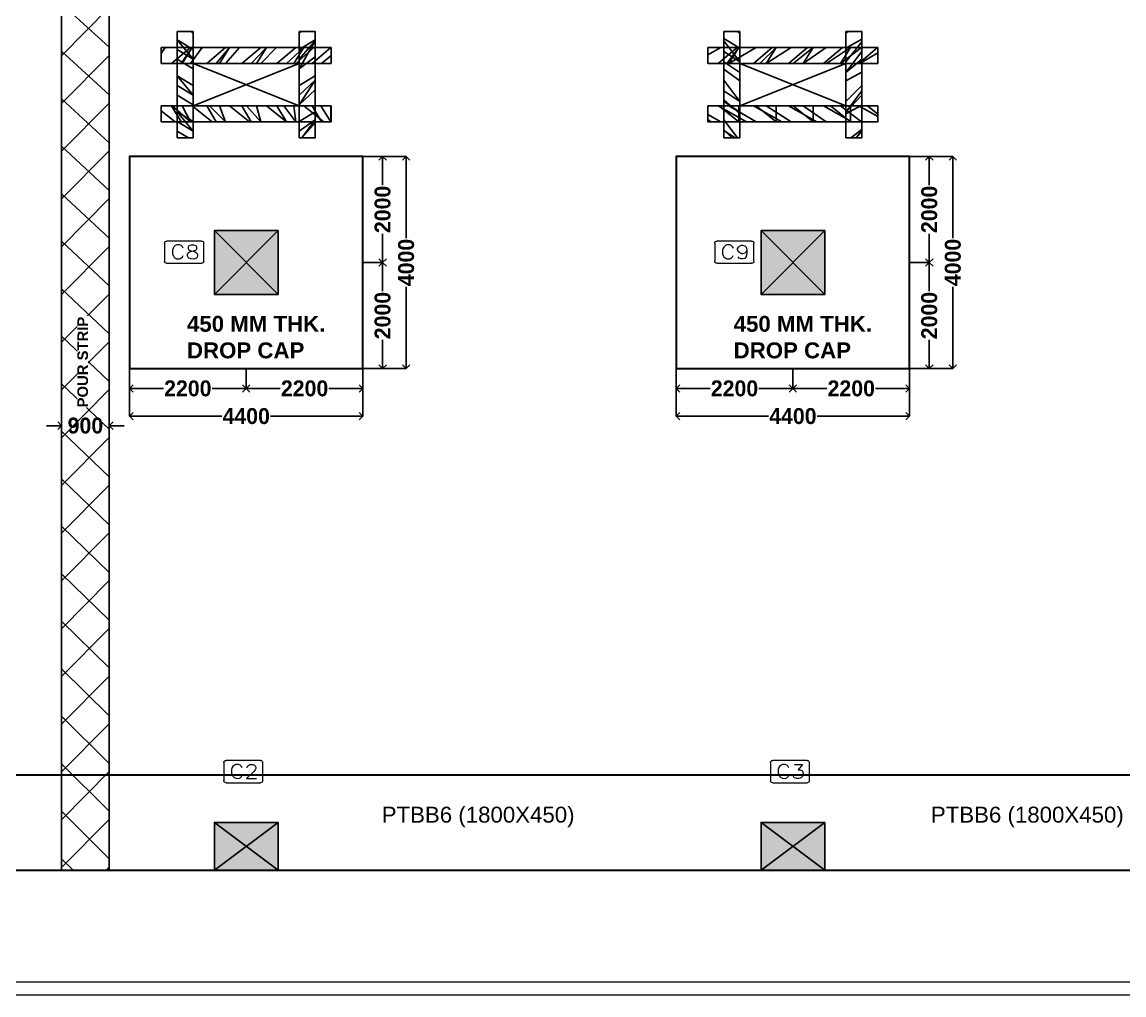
# Model space of a CAD drawing. Header units: millimetres. Extents: x 4072749 to 4289992, y -2929799 to -2870333.
# Drawn here: x 4112615 to 4133376, y -2929799 to -2911468 of the extents above; entities that cross this region are included whole.
import ezdxf
from ezdxf.enums import TextEntityAlignment as Align

# ---------------------------------------------------------------- set-up
doc = ezdxf.new("R2010")
doc.units = ezdxf.units.MM
doc.header["$MEASUREMENT"] = 0
doc.header["$PDMODE"] = 3
doc.linetypes.add('DASHED', pattern=[19.049999999999997, 12.7, -6.35])
doc.layers.get('DEFPOINTS').update_dxf_attribs({"lineweight": 5})
doc.layers.add('DROP CAP DIM', color=7, linetype='Continuous', lineweight=5, plot=False)
for name, color, linetype, lineweight in [('DROP CAP TH', 7, 'Continuous', 30), ('JW_  TEMPLATE', 7, 'Continuous', 0), ('JW_ CNO', 255, 'Continuous', 0), ('POUR STRIP', 226, 'Continuous', 30), ('PT BEAM', 190, 'Continuous', 5), ('STR DROP', 171, 'Continuous', 30), ('STR HB', 7, 'Continuous', 30)]:
    doc.layers.add(name, color=color, linetype=linetype, lineweight=lineweight)
for name, color, linetype in [('JW_  COL', 221, 'Continuous'), ('JW_  COLFILL', 25, 'Continuous'), ('JW_  DUCT', 41, 'Continuous'), ('JW_  SLAB', 3, 'Continuous'), ('POUR STRIP DIM', 7, 'DASHED'), ('PT BAND BEAM NO', 7, 'Continuous'), ('STR PT SLAB BOT MESH', 7, 'Continuous')]:
    doc.layers.add(name, color=color, linetype=linetype)
doc.styles.add('ITA', font='simplex.shx')
doc.styles.add('NEWIL', font='GOTHICB.TTF', dxfattribs={"height": 300})
doc.dimstyles.new('NEWIL', dxfattribs={"dimtxt": 300, "dimasz": 140, "dimexe": 0.1, "dimexo": 0.001, "dimgap": 0.02, "dimtad": 0, "dimdec": 0, "dimzin": 3, "dimdsep": 46, "dimtxsty": 'NEWIL', "dimblk": 'OPEN90', "dimcen": 0, "dimclrd": 256, "dimclrt": 256, "dimadec": 0, "dimazin": 0, "dimtfac": 1, "dimtdec": 0, "dimtofl": 0, "dimtmove": 0, "dimatfit": 3, "dimldrblk": 'OPEN90', "dimfxl": 1, "dimtolj": 1, "dimtzin": 0, "dimlwd": 25, "dimarcsym": 1})

# ---------------------------------------------------------------- blocks, each defined once
blk = doc.blocks.new('00 JW_  COL')
at = {"layer": 'JW_  COL'}
for p, q in [((0, 1), (1, 0)), ((0, 0), (1, 1))]:
    blk.add_line(p, q, dxfattribs=at)
blk.add_lwpolyline([(0, 0), (1, 0), (1, 1), (0, 1)], close=True, dxfattribs=at)
at = {"layer": 'JW_  COLFILL'}
blk.add_trace([(1, 1), (0, 1), (1, 0), (0, 0)], dxfattribs=at)
blk = doc.blocks.new('Co')
at = {"const_width": 0.75}
blk.add_lwpolyline([(-12.57264648434829, -7.168791121484557), (-12.57264648434829, 6.586867149988848, -0.4142135623730951), (-11.0726464843483, 8.086867149988848), (10.51336620979646, 8.086867149988848, -0.4142135623730951), (12.01336620979646, 6.586867149988848), (12.01336620979646, -7.168791121484333, -0.4142135623730951), (10.51336620979646, -8.668791121484333), (-11.0726464843483, -8.668791121484333, -0.4142135623730951)], format="xyb", close=True, dxfattribs=at)
at = {"style": 'ITA', "width": 0.6141413779532503}
blk.add_attdef('COL', text='', height=10.5, rotation=0.6380426177420724, dxfattribs=at).set_placement((-9.934659994843967, -5.506866508021403), (8.48843896730341, -5.301699420482576), align=Align.FIT)
blk = doc.blocks.new('_Open90')
at = {"color": 0, "linetype": 'ByBlock', "lineweight": -2}
for p, q in [((0, 0), (-1, 0)), ((-0.5, 0.5), (0, 0)), ((0, 0), (-0.5, -0.5))]:
    blk.add_line(p, q, dxfattribs=at)
blk = doc.blocks.new('*D117')
at = {"layer": 'DEFPOINTS', "color": 0, "transparency": 16777216}
for p in [(4119038.151462624, -2915998.911755072), (4119038.151462624, -2917998.776873576), (4119408.892772207, -2917998.776873576)]:
    blk.add_point(p, dxfattribs=at)
at = {"layer": 'DROP CAP DIM', "color": 0, "lineweight": -2, "transparency": 16777216}
for p, q in [((4119038.152462624, -2915998.911755072), (4119408.992772207, -2915998.911755072)), ((4119038.152462624, -2917998.776873576), (4119408.992772207, -2917998.776873576))]:
    blk.add_line(p, q, dxfattribs=at)
at = {"layer": 'DROP CAP DIM', "lineweight": 25, "transparency": 16777216}
for p, q in [((4119408.892772207, -2916138.911755072), (4119408.892772207, -2916541.278427172)), ((4119408.892772207, -2917858.776873576), (4119408.892772207, -2917456.410201475))]:
    blk.add_line(p, q, dxfattribs=at)
at = {"layer": 'DROP CAP DIM', "lineweight": 25, "transparency": 16777216, "xscale": 140, "yscale": 140, "zscale": 140}
for p, rotation in [((4119408.892772207, -2915998.911755072), 90), ((4119408.892772207, -2917998.776873576), 270)]:
    blk.add_blockref('_Open90', p, dxfattribs=dict(at, rotation=rotation))
at = {"layer": 'DROP CAP DIM', "transparency": 16777216, "insert": (4119408.892772208, -2916998.844314323), "char_height": 300, "attachment_point": 5, "rotation": 90, "style": 'NEWIL'}
blk.add_mtext('\\A1;2000', dxfattribs=at)
blk = doc.blocks.new('*D167')
at = {"layer": 'DEFPOINTS', "color": 0, "transparency": 16777216}
for p in [(4119038.151462624, -2913998.775873648), (4119038.151462624, -2917998.776873576, 5765.100000000004), (4119852.933238992, -2917998.776873576)]:
    blk.add_point(p, dxfattribs=at)
at = {"layer": 'DROP CAP DIM', "color": 0, "lineweight": -2, "transparency": 16777216}
for p, q in [((4119038.152462624, -2913998.775873648), (4119853.033238993, -2913998.775873648)), ((4119038.152462624, -2917998.776873576), (4119853.033238993, -2917998.776873576))]:
    blk.add_line(p, q, dxfattribs=at)
at = {"layer": 'DROP CAP DIM', "lineweight": 25, "transparency": 16777216}
for p, q in [((4119852.933238992, -2914138.775873648), (4119852.933238992, -2915541.006543564)), ((4119852.933238992, -2917858.776873576), (4119852.933238992, -2916456.546203659))]:
    blk.add_line(p, q, dxfattribs=at)
at = {"layer": 'DROP CAP DIM', "lineweight": 25, "transparency": 16777216, "xscale": 140, "yscale": 140, "zscale": 140}
for p, rotation in [((4119852.933238992, -2913998.775873648), 90), ((4119852.933238992, -2917998.776873576), 270)]:
    blk.add_blockref('_Open90', p, dxfattribs=dict(at, rotation=rotation))
at = {"layer": 'DROP CAP DIM', "lineweight": -3, "transparency": 16777216, "insert": (4119852.933238993, -2915998.776373611), "char_height": 300, "attachment_point": 5, "rotation": 90, "style": 'NEWIL'}
blk.add_mtext('\\A1;4000', dxfattribs=at)
blk = doc.blocks.new('*D118')
at = {"layer": 'DEFPOINTS', "color": 0, "transparency": 16777216}
for p in [(4114638.151462624, -2917998.880749339, 5765.100000000004), (4119038.151462624, -2917998.880749339, 5765.100000000004), (4119038.151462624, -2918894.916882629)]:
    blk.add_point(p, dxfattribs=at)
at = {"layer": 'DROP CAP DIM', "color": 0, "lineweight": -2, "transparency": 16777216}
for p, q in [((4114638.151462624, -2917998.881749339), (4114638.151462624, -2918895.016882629)), ((4119038.151462624, -2917998.881749339), (4119038.151462624, -2918895.016882629))]:
    blk.add_line(p, q, dxfattribs=at)
at = {"layer": 'DROP CAP DIM', "lineweight": 25, "transparency": 16777216}
for p, q in [((4114778.151462624, -2918894.916882629), (4116380.381632576, -2918894.916882629)), ((4118898.151462624, -2918894.916882629), (4117295.921292671, -2918894.916882629))]:
    blk.add_line(p, q, dxfattribs=at)
at = {"layer": 'DROP CAP DIM', "lineweight": 25, "transparency": 16777216, "xscale": 140, "yscale": 140, "zscale": 140, "rotation": 180}
blk.add_blockref('_Open90', (4114638.151462624, -2918894.916882629), dxfattribs=at)
at = {"layer": 'DROP CAP DIM', "lineweight": 25, "transparency": 16777216, "xscale": 140, "yscale": 140, "zscale": 140}
blk.add_blockref('_Open90', (4119038.151462624, -2918894.916882629), dxfattribs=at)
at = {"layer": 'DROP CAP DIM', "lineweight": -3, "transparency": 16777216, "insert": (4116838.151462624, -2918894.916882629), "char_height": 300, "attachment_point": 5, "style": 'NEWIL'}
blk.add_mtext('\\A1;4400', dxfattribs=at)
blk = doc.blocks.new('*D119')
at = {"layer": 'DEFPOINTS', "color": 0, "transparency": 16777216}
for p in [(4116838.151462624, -2917998.880749339), (4119038.152462611, -2917998.881749267), (4119038.152462611, -2918373.001511687)]:
    blk.add_point(p, dxfattribs=at)
at = {"layer": 'DROP CAP DIM', "color": 0, "lineweight": -2, "transparency": 16777216}
for p, q in [((4116838.151462624, -2917998.881749339), (4116838.151462624, -2918373.101511688)), ((4119038.152462611, -2917998.882749267), (4119038.152462611, -2918373.101511688))]:
    blk.add_line(p, q, dxfattribs=at)
at = {"layer": 'DROP CAP DIM', "lineweight": 25, "transparency": 16777216}
for p, q in [((4116978.151462624, -2918373.001511687), (4117480.586075466, -2918373.001511687)), ((4118898.152462611, -2918373.001511687), (4118395.717849769, -2918373.001511687))]:
    blk.add_line(p, q, dxfattribs=at)
at = {"layer": 'DROP CAP DIM', "lineweight": 25, "transparency": 16777216, "xscale": 140, "yscale": 140, "zscale": 140, "rotation": 180}
blk.add_blockref('_Open90', (4116838.151462624, -2918373.001511687), dxfattribs=at)
at = {"layer": 'DROP CAP DIM', "lineweight": 25, "transparency": 16777216, "xscale": 140, "yscale": 140, "zscale": 140}
blk.add_blockref('_Open90', (4119038.152462611, -2918373.001511687), dxfattribs=at)
at = {"layer": 'DROP CAP DIM', "transparency": 16777216, "insert": (4117938.151962617, -2918373.001511687), "char_height": 300, "attachment_point": 5, "style": 'NEWIL'}
blk.add_mtext('\\A1;2200', dxfattribs=at)
blk = doc.blocks.new('*D120')
at = {"layer": 'DEFPOINTS', "color": 0, "transparency": 16777216}
for p in [(4119038.151462624, -2913998.775873648), (4119038.151462624, -2915998.911755072, 5765.100000000004), (4119408.892772207, -2915998.911755072)]:
    blk.add_point(p, dxfattribs=at)
at = {"layer": 'DROP CAP DIM', "color": 0, "lineweight": -2, "transparency": 16777216}
for p, q in [((4119038.152462624, -2913998.775873648), (4119408.992772207, -2913998.775873648)), ((4119038.152462624, -2915998.911755072), (4119408.992772207, -2915998.911755072))]:
    blk.add_line(p, q, dxfattribs=at)
at = {"layer": 'DROP CAP DIM', "lineweight": 25, "transparency": 16777216}
for p, q in [((4119408.892772207, -2914138.775873648), (4119408.892772207, -2914541.277927208)), ((4119408.892772207, -2915858.911755072), (4119408.892772207, -2915456.409701512))]:
    blk.add_line(p, q, dxfattribs=at)
at = {"layer": 'DROP CAP DIM', "lineweight": 25, "transparency": 16777216, "xscale": 140, "yscale": 140, "zscale": 140}
for p, rotation in [((4119408.892772207, -2913998.775873648), 90), ((4119408.892772207, -2915998.911755072), 270)]:
    blk.add_blockref('_Open90', p, dxfattribs=dict(at, rotation=rotation))
at = {"layer": 'DROP CAP DIM', "transparency": 16777216, "insert": (4119408.892772208, -2914998.84381436), "char_height": 300, "attachment_point": 5, "rotation": 90, "style": 'NEWIL'}
blk.add_mtext('\\A1;2000', dxfattribs=at)
blk = doc.blocks.new('*D121')
at = {"layer": 'DEFPOINTS', "color": 0, "transparency": 16777216}
for p in [(4114638.151462624, -2917998.881749267), (4116838.151462624, -2917998.880749339, 5765.100000000004), (4116838.151462624, -2918373.001511687)]:
    blk.add_point(p, dxfattribs=at)
at = {"layer": 'DROP CAP DIM', "color": 0, "lineweight": -2, "transparency": 16777216}
for p, q in [((4114638.151462624, -2917998.882749267), (4114638.151462624, -2918373.101511688)), ((4116838.151462624, -2917998.881749339), (4116838.151462624, -2918373.101511688))]:
    blk.add_line(p, q, dxfattribs=at)
at = {"layer": 'DROP CAP DIM', "lineweight": 25, "transparency": 16777216}
for p, q in [((4114778.151462624, -2918373.001511687), (4115280.585575472, -2918373.001511687)), ((4116698.151462624, -2918373.001511687), (4116195.717349776, -2918373.001511687))]:
    blk.add_line(p, q, dxfattribs=at)
at = {"layer": 'DROP CAP DIM', "lineweight": 25, "transparency": 16777216, "xscale": 140, "yscale": 140, "zscale": 140, "rotation": 180}
blk.add_blockref('_Open90', (4114638.151462624, -2918373.001511687), dxfattribs=at)
at = {"layer": 'DROP CAP DIM', "lineweight": 25, "transparency": 16777216, "xscale": 140, "yscale": 140, "zscale": 140}
blk.add_blockref('_Open90', (4116838.151462624, -2918373.001511687), dxfattribs=at)
at = {"layer": 'DROP CAP DIM', "transparency": 16777216, "insert": (4115738.151462624, -2918373.001511687), "char_height": 300, "attachment_point": 5, "style": 'NEWIL'}
blk.add_mtext('\\A1;2200', dxfattribs=at)
blk = doc.blocks.new('*D122')
at = {"layer": 'DEFPOINTS', "color": 0, "transparency": 16777216}
for p in [(4129338.232732602, -2915998.911755072), (4129338.232732602, -2917998.776873576), (4129708.974042186, -2917998.776873576)]:
    blk.add_point(p, dxfattribs=at)
at = {"layer": 'DROP CAP DIM', "color": 0, "lineweight": -2, "transparency": 16777216}
for p, q in [((4129338.233732603, -2915998.911755072), (4129709.074042186, -2915998.911755072)), ((4129338.233732603, -2917998.776873576), (4129709.074042186, -2917998.776873576))]:
    blk.add_line(p, q, dxfattribs=at)
at = {"layer": 'DROP CAP DIM', "lineweight": 25, "transparency": 16777216}
for p, q in [((4129708.974042186, -2916138.911755072), (4129708.974042186, -2916541.278427172)), ((4129708.974042186, -2917858.776873576), (4129708.974042186, -2917456.410201475))]:
    blk.add_line(p, q, dxfattribs=at)
at = {"layer": 'DROP CAP DIM', "lineweight": 25, "transparency": 16777216, "xscale": 140, "yscale": 140, "zscale": 140}
for p, rotation in [((4129708.974042186, -2915998.911755072), 90), ((4129708.974042186, -2917998.776873576), 270)]:
    blk.add_blockref('_Open90', p, dxfattribs=dict(at, rotation=rotation))
at = {"layer": 'DROP CAP DIM', "transparency": 16777216, "insert": (4129708.974042186, -2916998.844314323), "char_height": 300, "attachment_point": 5, "rotation": 90, "style": 'NEWIL'}
blk.add_mtext('\\A1;2000', dxfattribs=at)
blk = doc.blocks.new('*D168')
at = {"layer": 'DEFPOINTS', "color": 0, "transparency": 16777216}
for p in [(4129338.232732602, -2913998.775873648), (4129338.232732602, -2917998.776873576, 5765.100000000004), (4130153.014508971, -2917998.776873576)]:
    blk.add_point(p, dxfattribs=at)
at = {"layer": 'DROP CAP DIM', "color": 0, "lineweight": -2, "transparency": 16777216}
for p, q in [((4129338.233732603, -2913998.775873648), (4130153.114508971, -2913998.775873648)), ((4129338.233732603, -2917998.776873576), (4130153.114508971, -2917998.776873576))]:
    blk.add_line(p, q, dxfattribs=at)
at = {"layer": 'DROP CAP DIM', "lineweight": 25, "transparency": 16777216}
for p, q in [((4130153.014508971, -2914138.775873648), (4130153.014508971, -2915541.006543564)), ((4130153.014508971, -2917858.776873576), (4130153.014508971, -2916456.546203659))]:
    blk.add_line(p, q, dxfattribs=at)
at = {"layer": 'DROP CAP DIM', "lineweight": 25, "transparency": 16777216, "xscale": 140, "yscale": 140, "zscale": 140}
for p, rotation in [((4130153.014508971, -2913998.775873648), 90), ((4130153.014508971, -2917998.776873576), 270)]:
    blk.add_blockref('_Open90', p, dxfattribs=dict(at, rotation=rotation))
at = {"layer": 'DROP CAP DIM', "lineweight": -3, "transparency": 16777216, "insert": (4130153.014508971, -2915998.776373611), "char_height": 300, "attachment_point": 5, "rotation": 90, "style": 'NEWIL'}
blk.add_mtext('\\A1;4000', dxfattribs=at)
blk = doc.blocks.new('*D123')
at = {"layer": 'DEFPOINTS', "color": 0, "transparency": 16777216}
for p in [(4124938.232732602, -2917998.880749339, 5765.100000000004), (4129338.232732602, -2917998.880749339, 5765.100000000004), (4129338.232732602, -2918894.916882629)]:
    blk.add_point(p, dxfattribs=at)
at = {"layer": 'DROP CAP DIM', "color": 0, "lineweight": -2, "transparency": 16777216}
for p, q in [((4124938.232732602, -2917998.881749339), (4124938.232732602, -2918895.016882629)), ((4129338.232732602, -2917998.881749339), (4129338.232732602, -2918895.016882629))]:
    blk.add_line(p, q, dxfattribs=at)
at = {"layer": 'DROP CAP DIM', "lineweight": 25, "transparency": 16777216}
for p, q in [((4125078.232732602, -2918894.916882629), (4126680.462902555, -2918894.916882629)), ((4129198.232732602, -2918894.916882629), (4127596.00256265, -2918894.916882629))]:
    blk.add_line(p, q, dxfattribs=at)
at = {"layer": 'DROP CAP DIM', "lineweight": 25, "transparency": 16777216, "xscale": 140, "yscale": 140, "zscale": 140, "rotation": 180}
blk.add_blockref('_Open90', (4124938.232732602, -2918894.916882629), dxfattribs=at)
at = {"layer": 'DROP CAP DIM', "lineweight": 25, "transparency": 16777216, "xscale": 140, "yscale": 140, "zscale": 140}
blk.add_blockref('_Open90', (4129338.232732602, -2918894.916882629), dxfattribs=at)
at = {"layer": 'DROP CAP DIM', "lineweight": -3, "transparency": 16777216, "insert": (4127138.232732602, -2918894.916882629), "char_height": 300, "attachment_point": 5, "style": 'NEWIL'}
blk.add_mtext('\\A1;4400', dxfattribs=at)
blk = doc.blocks.new('*D124')
at = {"layer": 'DEFPOINTS', "color": 0, "transparency": 16777216}
for p in [(4127138.232732602, -2917998.880749339), (4129338.23373259, -2917998.881749267), (4129338.23373259, -2918373.001511687)]:
    blk.add_point(p, dxfattribs=at)
at = {"layer": 'DROP CAP DIM', "color": 0, "lineweight": -2, "transparency": 16777216}
for p, q in [((4127138.232732602, -2917998.881749339), (4127138.232732602, -2918373.101511688)), ((4129338.23373259, -2917998.882749267), (4129338.23373259, -2918373.101511688))]:
    blk.add_line(p, q, dxfattribs=at)
at = {"layer": 'DROP CAP DIM', "lineweight": 25, "transparency": 16777216}
for p, q in [((4127278.232732602, -2918373.001511687), (4127780.667345444, -2918373.001511687)), ((4129198.23373259, -2918373.001511687), (4128695.799119748, -2918373.001511687))]:
    blk.add_line(p, q, dxfattribs=at)
at = {"layer": 'DROP CAP DIM', "lineweight": 25, "transparency": 16777216, "xscale": 140, "yscale": 140, "zscale": 140, "rotation": 180}
blk.add_blockref('_Open90', (4127138.232732602, -2918373.001511687), dxfattribs=at)
at = {"layer": 'DROP CAP DIM', "lineweight": 25, "transparency": 16777216, "xscale": 140, "yscale": 140, "zscale": 140}
blk.add_blockref('_Open90', (4129338.23373259, -2918373.001511687), dxfattribs=at)
at = {"layer": 'DROP CAP DIM', "transparency": 16777216, "insert": (4128238.233232596, -2918373.001511687), "char_height": 300, "attachment_point": 5, "style": 'NEWIL'}
blk.add_mtext('\\A1;2200', dxfattribs=at)
blk = doc.blocks.new('*D125')
at = {"layer": 'DEFPOINTS', "color": 0, "transparency": 16777216}
for p in [(4129338.232732602, -2913998.775873648), (4129338.232732602, -2915998.911755072, 5765.100000000004), (4129708.974042186, -2915998.911755072)]:
    blk.add_point(p, dxfattribs=at)
at = {"layer": 'DROP CAP DIM', "color": 0, "lineweight": -2, "transparency": 16777216}
for p, q in [((4129338.233732603, -2913998.775873648), (4129709.074042186, -2913998.775873648)), ((4129338.233732603, -2915998.911755072), (4129709.074042186, -2915998.911755072))]:
    blk.add_line(p, q, dxfattribs=at)
at = {"layer": 'DROP CAP DIM', "lineweight": 25, "transparency": 16777216}
for p, q in [((4129708.974042186, -2914138.775873648), (4129708.974042186, -2914541.277927208)), ((4129708.974042186, -2915858.911755072), (4129708.974042186, -2915456.409701512))]:
    blk.add_line(p, q, dxfattribs=at)
at = {"layer": 'DROP CAP DIM', "lineweight": 25, "transparency": 16777216, "xscale": 140, "yscale": 140, "zscale": 140}
for p, rotation in [((4129708.974042186, -2913998.775873648), 90), ((4129708.974042186, -2915998.911755072), 270)]:
    blk.add_blockref('_Open90', p, dxfattribs=dict(at, rotation=rotation))
at = {"layer": 'DROP CAP DIM', "transparency": 16777216, "insert": (4129708.974042186, -2914998.84381436), "char_height": 300, "attachment_point": 5, "rotation": 90, "style": 'NEWIL'}
blk.add_mtext('\\A1;2000', dxfattribs=at)
blk = doc.blocks.new('*D126')
at = {"layer": 'DEFPOINTS', "color": 0, "transparency": 16777216}
for p in [(4124938.232732602, -2917998.881749267), (4127138.232732602, -2917998.880749339, 5765.100000000004), (4127138.232732602, -2918373.001511687)]:
    blk.add_point(p, dxfattribs=at)
at = {"layer": 'DROP CAP DIM', "color": 0, "lineweight": -2, "transparency": 16777216}
for p, q in [((4124938.232732602, -2917998.882749267), (4124938.232732602, -2918373.101511688)), ((4127138.232732602, -2917998.881749339), (4127138.232732602, -2918373.101511688))]:
    blk.add_line(p, q, dxfattribs=at)
at = {"layer": 'DROP CAP DIM', "lineweight": 25, "transparency": 16777216}
for p, q in [((4125078.232732602, -2918373.001511687), (4125580.666845451, -2918373.001511687)), ((4126998.232732602, -2918373.001511687), (4126495.798619754, -2918373.001511687))]:
    blk.add_line(p, q, dxfattribs=at)
at = {"layer": 'DROP CAP DIM', "lineweight": 25, "transparency": 16777216, "xscale": 140, "yscale": 140, "zscale": 140, "rotation": 180}
blk.add_blockref('_Open90', (4124938.232732602, -2918373.001511687), dxfattribs=at)
at = {"layer": 'DROP CAP DIM', "lineweight": 25, "transparency": 16777216, "xscale": 140, "yscale": 140, "zscale": 140}
blk.add_blockref('_Open90', (4127138.232732602, -2918373.001511687), dxfattribs=at)
at = {"layer": 'DROP CAP DIM', "transparency": 16777216, "insert": (4126038.232732602, -2918373.001511687), "char_height": 300, "attachment_point": 5, "style": 'NEWIL'}
blk.add_mtext('\\A1;2200', dxfattribs=at)
blk = doc.blocks.new('*D105')
at = {"layer": 'DEFPOINTS', "color": 0, "transparency": 16777216}
for p in [(4113358.51405842, -2919073.554076423), (4114258.462318311, -2919073.554076423), (4114258.462318311, -2919073.554076423)]:
    blk.add_point(p, dxfattribs=at)
at = {"layer": 'POUR STRIP DIM', "lineweight": 25, "transparency": 16777216}
for p, q in [((4113218.51405842, -2919073.554076423), (4113078.51405842, -2919073.554076423)), ((4114398.462318311, -2919073.554076423), (4114538.462318311, -2919073.554076423))]:
    blk.add_line(p, q, dxfattribs=at)
at = {"layer": 'POUR STRIP DIM', "color": 0, "lineweight": -2, "transparency": 16777216}
for p, q in [((4113358.51405842, -2919073.553076423), (4113358.51405842, -2919073.454076423)), ((4114258.462318311, -2919073.553076423), (4114258.462318311, -2919073.454076423))]:
    blk.add_line(p, q, dxfattribs=at)
at = {"layer": 'POUR STRIP DIM', "lineweight": 25, "transparency": 16777216, "xscale": 140, "yscale": 140, "zscale": 140}
blk.add_blockref('_Open90', (4113358.51405842, -2919073.554076423), dxfattribs=at)
at = {"layer": 'POUR STRIP DIM', "lineweight": 25, "transparency": 16777216, "xscale": 140, "yscale": 140, "zscale": 140, "rotation": 180}
blk.add_blockref('_Open90', (4114258.462318311, -2919073.554076423), dxfattribs=at)
at = {"layer": 'POUR STRIP DIM', "transparency": 16777216, "insert": (4113808.488188365, -2919073.554076423), "char_height": 300, "attachment_point": 5, "style": 'NEWIL'}
blk.add_mtext('\\A1;900', dxfattribs=at)

msp = doc.modelspace()

# ---------------------------------------------------------------- hatches: boundary and pattern name
at = {"layer": 'POUR STRIP', "lineweight": -3}
h = msp.add_hatch(dxfattribs=at)
h.set_pattern_fill('ANSI37', color=226, scale=200, style=0)
h.set_pattern_definition([(45, (-265151548.5605054, -2338983835.147085), (-449.0128060534576, 449.0128060534577), []), (135, (-265151548.5605054, -2338983835.147085), (-449.0128060534577, -449.0128060534576), [])])
h.paths.add_polyline_path([(4113358.514058411, -2927448.793221474), (4114258.462318301, -2927448.793221474), (4114258.462318301, -2893898.819316864), (4113358.514058411, -2893898.819316864)])
at = {"layer": 'STR HB', "lineweight": -3}
h = msp.add_hatch(dxfattribs=at)
h.set_pattern_fill('ANSI34', color=252, scale=25, angle=270, style=0)
h.set_pattern_definition([(315, (-2331684504.2094, 267840713.1334169), (336.7596045400933, 336.7596045400932), []), (315, (-2331684504.2094, 267840600.8801672), (336.7596045400933, 336.7596045400932), []), (315, (-2331684504.2094, 267840488.6269171), (336.7596045400933, 336.7596045400932), []), (315, (-2331684504.2094, 267840376.3734171), (336.7596045400933, 336.7596045400932), [])])
h.paths.add_polyline_path([(4115538.256069183, -2911649.003869832), (4115538.256069183, -2913648.970808864), (4115838.256069183, -2913648.970808864), (4115838.25606966, -2911649.003869832)])
h = msp.add_hatch(dxfattribs=at)
h.set_pattern_fill('ANSI34', color=252, scale=25, angle=270, style=0)
h.set_pattern_definition([(225, (2339918180.638863, 267840713.1334169), (-336.7596045400933, 336.7596045400932), []), (225, (2339918180.638863, 267840600.8801672), (-336.7596045400933, 336.7596045400932), []), (225, (2339918180.638863, 267840488.6269171), (-336.7596045400933, 336.7596045400932), []), (225, (2339918180.638863, 267840376.3734171), (-336.7596045400933, 336.7596045400932), [])])
h.paths.add_polyline_path([(4118138.173394203, -2911649.003869832), (4117838.173393726, -2911649.003869832), (4117838.173393726, -2913648.970808864), (4118138.173393726, -2913648.970808864)])
h = msp.add_hatch(dxfattribs=at)
h.set_pattern_fill('ANSI34', color=252, scale=25, angle=270, style=0)
h.set_pattern_definition([(315, (-2331674204.2094, 267840713.1334202), (336.7596045400933, 336.7596045400932), []), (315, (-2331674204.2094, 267840600.8801706), (336.7596045400933, 336.7596045400932), []), (315, (-2331674204.2094, 267840488.6269205), (336.7596045400933, 336.7596045400932), []), (315, (-2331674204.2094, 267840376.3734205), (336.7596045400933, 336.7596045400932), [])])
h.paths.add_polyline_path([(4125838.256069183, -2911649.003866494), (4125838.256069183, -2913648.970805526), (4126138.256069183, -2913648.970805526), (4126138.25606966, -2911649.003866494)])
h = msp.add_hatch(dxfattribs=at)
h.set_pattern_fill('ANSI34', color=252, scale=25, angle=270, style=0)
h.set_pattern_definition([(225, (2339928480.638863, 267840713.1334202), (-336.7596045400933, 336.7596045400932), []), (225, (2339928480.638863, 267840600.8801706), (-336.7596045400933, 336.7596045400932), []), (225, (2339928480.638863, 267840488.6269205), (-336.7596045400933, 336.7596045400932), []), (225, (2339928480.638863, 267840376.3734205), (-336.7596045400933, 336.7596045400932), [])])
h.paths.add_polyline_path([(4128438.173394203, -2911649.003866494), (4128138.173393726, -2911649.003866494), (4128138.173393726, -2913648.970805526), (4128438.173393726, -2913648.970805526)])
h = msp.add_hatch(dxfattribs=at)
h.set_pattern_fill('ANSI34', color=252, scale=24.99999999999999, angle=90.00000000000001, style=0)
h.set_pattern_definition([(45, (-2331679454.2094, -273664611.1080955), (336.7596045400933, -336.7596045400931), []), (45, (-2331679454.2094, -273664498.8548458), (336.7596045400933, -336.7596045400931), []), (45, (-2331679454.2094, -273664386.6015957), (336.7596045400933, -336.7596045400931), []), (45, (-2331679454.2094, -273664274.3480957), (336.7596045400933, -336.7596045400931), [])])
h.paths.add_polyline_path([(4115238.256069183, -2912249.003869832), (4118438.256069183, -2912249.003869832), (4118438.256069183, -2911949.003869355), (4115238.256069183, -2911949.003869355)])
h = msp.add_hatch(dxfattribs=at)
h.set_pattern_fill('ANSI34', color=252, scale=24.99999999999999, angle=90.00000000000001, style=0)
h.set_pattern_definition([(45, (-2331669154.2094, -273664611.1080921), (336.7596045400933, -336.7596045400931), []), (45, (-2331669154.2094, -273664498.8548425), (336.7596045400933, -336.7596045400931), []), (45, (-2331669154.2094, -273664386.6015924), (336.7596045400933, -336.7596045400931), []), (45, (-2331669154.2094, -273664274.3480924), (336.7596045400933, -336.7596045400931), [])])
h.paths.add_polyline_path([(4125538.256069183, -2912249.003866494), (4128738.256069183, -2912249.003866494), (4128738.256069183, -2911949.003866017), (4125538.256069183, -2911949.003866017)])
h = msp.add_hatch(dxfattribs=at)
h.set_pattern_fill('ANSI34', color=252, scale=24.99999999999999, angle=270, style=0)
h.set_pattern_definition([(315, (-2331679454.2094, 267839313.1995485), (336.7596045400933, 336.7596045400931), []), (315, (-2331679454.2094, 267839200.9462988), (336.7596045400933, 336.7596045400931), []), (315, (-2331679454.2094, 267839088.6930487), (336.7596045400933, 336.7596045400931), []), (315, (-2331679454.2094, 267838976.4395487), (336.7596045400933, 336.7596045400931), [])])
h.paths.add_polyline_path([(4115238.256069183, -2913048.904677212), (4115238.256069183, -2913348.904677689), (4118438.256069183, -2913348.904677689), (4118438.256069183, -2913048.904677212)])
h = msp.add_hatch(dxfattribs=at)
h.set_pattern_fill('ANSI34', color=252, scale=24.99999999999999, angle=270, style=0)
h.set_pattern_definition([(315, (-2331669154.2094, 267839313.1995518), (336.7596045400933, 336.7596045400931), []), (315, (-2331669154.2094, 267839200.9463022), (336.7596045400933, 336.7596045400931), []), (315, (-2331669154.2094, 267839088.6930521), (336.7596045400933, 336.7596045400931), []), (315, (-2331669154.2094, 267838976.4395521), (336.7596045400933, 336.7596045400931), [])])
h.paths.add_polyline_path([(4125538.256069183, -2913048.904673874), (4125538.256069183, -2913348.904674351), (4128738.256069183, -2913348.904674351), (4128738.256069183, -2913048.904673874)])

# ---------------------------------------------------------------- linework, layer by layer
at = {"layer": 'JW_  DUCT'}
for p, q in [((4115838.538301716, -2912248.999290671), (4117838.538301716, -2913048.999290671)), ((4117838.538301716, -2912248.999290671), (4115838.538301716, -2913048.999290671)), ((4126138.538301716, -2912248.999287333), (4128138.538301716, -2913048.999287333)), ((4128138.538301716, -2912248.999287333), (4126138.538301716, -2913048.999287333))]:
    msp.add_line(p, q, dxfattribs=at)
for points in [[(4115838.538301716, -2912248.999290671), (4117838.538301716, -2912248.999290671), (4117838.538301716, -2913048.999290671), (4115838.538301716, -2913048.999290671)], [(4126138.538301716, -2912248.999287333), (4128138.538301716, -2912248.999287333), (4128138.538301716, -2913048.999287333), (4126138.538301716, -2913048.999287333)]]:
    msp.add_lwpolyline(points, close=True, dxfattribs=at)
at = {"layer": 'JW_  SLAB'}
msp.add_lwpolyline([(4147768.214707463, -2927448.89616395), (4099838.214731305, -2927448.89616395), (4099838.214708298, -2928523.89616395), (4099188.214708298, -2928523.89616395), (4099188.214708298, -2923948.896167288), (4086008.214760571, -2923948.896167288), (4086008.214731543, -2925023.89616395), (4085358.214731543, -2925023.89616395), (4085358.214731603, -2912048.89616395), (4086138.214708298, -2912048.89616395), (4086138.214708417, -2909778.896157751), (4086138.214708417, -2909778.896157751), (4080558.214706211, -2909778.896157751), (4080558.214706211, -2896323.89616395), (4081208.214706033, -2896323.89616395)], dxfattribs=at)
at = {"layer": 'JW_  TEMPLATE'}
for points in [[(4072749.499868047, -2870397.900057539), (4072749.499868047, -2929799.403855008), (4192186.247252548, -2929799.403855008), (4192186.247252548, -2870397.900057539)], [(4072999.506197161, -2870647.906386654), (4072999.506197161, -2929549.397525895), (4191936.240923435, -2929549.397525895), (4191936.240923435, -2870647.906386654)]]:
    msp.add_lwpolyline(points, close=True, dxfattribs=at)
at = {"layer": 'POUR STRIP', "color": 226, "lineweight": -3}
msp.add_lwpolyline([(4113358.51405842, -2893898.819316949), (4114258.462318311, -2893898.819316949), (4114258.462318311, -2927448.793221558), (4113358.51405842, -2927448.793221558)], close=True, dxfattribs=at)
at = {"layer": 'PT BEAM', "lineweight": 30}
for p, q in [((4100138.227355786, -2925648.896212858), (4147388.325519064, -2925648.896212858)), ((4100138.227355786, -2927448.896212859), (4147388.37863573, -2927448.896212859))]:
    msp.add_line(p, q, dxfattribs=at)
at = {"layer": 'STR DROP', "color": 220}
for points in [[(4114638.151462624, -2917998.776873576), (4119038.151462624, -2917998.776873576), (4119038.151462624, -2913998.776873576), (4114638.151462624, -2913998.776873576)], [(4124938.232732602, -2917998.776873576), (4129338.232732602, -2917998.776873576), (4129338.232732602, -2913998.776873576), (4124938.232732602, -2913998.776873576)]]:
    msp.add_lwpolyline(points, close=True, dxfattribs=at)
at = {"layer": 'STR HB', "lineweight": -3}
for points in [[(4115838.256069093, -2911649.003869808), (4115838.256069093, -2913648.97080878), (4115538.256069093, -2913648.97080878), (4115538.256069093, -2911649.003869808)], [(4117838.173393517, -2911649.003869808), (4117838.173393517, -2913648.97080878), (4118138.173393517, -2913648.97080878), (4118138.173393517, -2911649.003869808)], [(4126138.256069093, -2911649.003866469), (4126138.256069093, -2913648.970805442), (4125838.256069093, -2913648.970805442), (4125838.256069093, -2911649.003866469)], [(4128138.173393517, -2911649.003866469), (4128138.173393517, -2913648.970805442), (4128438.173393517, -2913648.970805442), (4128438.173393517, -2911649.003866469)], [(4118438.256069093, -2912249.003869808), (4118438.256069093, -2911949.003869331), (4115238.256069093, -2911949.003869331), (4115238.256069093, -2912249.003869808)], [(4128738.256069093, -2912249.003866469), (4128738.256069093, -2911949.003865993), (4125538.256069093, -2911949.003865993), (4125538.256069093, -2912249.003866469)], [(4118438.256069093, -2913048.904677188), (4118438.256069093, -2913348.904677665), (4115238.256069093, -2913348.904677665), (4115238.256069093, -2913048.904677188)], [(4128738.256069093, -2913048.90467385), (4128738.256069093, -2913348.904674327), (4125538.256069093, -2913348.904674327), (4125538.256069093, -2913048.90467385)]]:
    msp.add_lwpolyline(points, close=True, dxfattribs=at)

# ---------------------------------------------------------------- block references
at = {"layer": 'JW_  COL', "xscale": 1200, "zscale": 800.1245474106398, "rotation": 180}
for p, yscale in [((4117438.565255989, -2915398.956772246), 1200), ((4127738.646525968, -2915398.956772246), 1200), ((4117438.604308413, -2926549.008710129), 900), ((4127738.604308413, -2926549.008710129), 900)]:
    msp.add_blockref('00 JW_  COL', p, dxfattribs=dict(at, yscale=yscale))
at = {"layer": 'JW_ CNO'}
ref = msp.add_blockref('Co', (4115661.216754, -2915796.495559689), dxfattribs=dict(at, xscale=-30, yscale=25, zscale=1159210))
ref.add_attrib('COL', 'C8', dxfattribs={"layer": '0', "height": 262.5049732237251, "rotation": 359.4682911027171, "style": 'ITA', "oblique": -0.2339283190061191, "width": 1.163592204726501}).set_placement((4115406.563584974, -2915929.038045201), (4115959.256553845, -2915934.167222391), align=Align.FIT)
ref = msp.add_blockref('Co', (4126027.396859297, -2915796.495559689), dxfattribs=dict(at, xscale=-30, yscale=25, zscale=1159210))
ref.add_attrib('COL', 'C9', dxfattribs={"layer": '0', "height": 262.5049732237251, "rotation": 359.4682911027152, "style": 'ITA', "oblique": -0.2339283190061191, "width": 1.163592204722581}).set_placement((4125772.743690272, -2915929.038045201), (4126325.436659141, -2915934.167222391), align=Align.FIT)
ref = msp.add_blockref('Co', (4116774.125651334, -2925583.73544931), dxfattribs=dict(at, xscale=-30, yscale=25, zscale=1159210))
ref.add_attrib('COL', 'C2', dxfattribs={"layer": '0', "height": 262.5049732237251, "rotation": 359.468291102861, "style": 'ITA', "oblique": -0.2339283190061191, "width": 1.163592204724514}).set_placement((4116519.47248231, -2925716.277934822), (4117072.165451179, -2925721.407112011), align=Align.FIT)
ref = msp.add_blockref('Co', (4127074.125651333, -2925583.73544931), dxfattribs=dict(at, xscale=-30, yscale=25, zscale=1159210))
ref.add_attrib('COL', 'C3', dxfattribs={"layer": '0', "height": 262.5049732237251, "rotation": 359.468291102861, "style": 'ITA', "oblique": -0.2339283190061191, "width": 1.163592204724514}).set_placement((4126819.47248231, -2925716.277934822), (4127372.165451179, -2925721.407112011), align=Align.FIT)

# ---------------------------------------------------------------- texts
at = {"layer": 'DROP CAP TH', "char_height": 300, "width": 2829.768278352916, "attachment_point": 1, "style": 'NEWIL'}
for insert in [(4115722.076807985, -2917004.351630198, -5765.100000000004), (4126022.158077964, -2917004.351630198, -5765.100000000004)]:
    msp.add_mtext('{\\fArial|b1|i0|c0|p34;450 MM THK.\\PDROP CAP}', dxfattribs=dict(at, insert=insert))
at = {"layer": 'PT BAND BEAM NO', "char_height": 300, "width": 7088.032187819481, "attachment_point": 1, "style": 'NEWIL'}
for insert in [(4119391.005681355, -2926252.243639667), (4129738.183521343, -2926252.243639667)]:
    msp.add_mtext('{\\fArial|b0|i0|c0|p2;PTBB6 (1800X450)}', dxfattribs=dict(at, insert=insert))

# ---------------------------------------------------------------- dimensions: what is measured, and where the dimension line sits
at = {"layer": 'DROP CAP DIM', "color": 7, "lineweight": -3}
for base, p1, p2, picture, middle in [((4119852.933238992, -2917998.776873576, -5765.100000000004), (4119038.151462624, -2913998.775873648, -5765.100000000004), (4119038.151462624, -2917998.776873576), '*D167', (4119852.933238993, -2915998.776373611, -5765.100000000004)), ((4130153.014508971, -2917998.776873576, -5765.100000000004), (4129338.232732602, -2913998.775873648, -5765.100000000004), (4129338.232732602, -2917998.776873576), '*D168', (4130153.014508971, -2915998.776373611, -5765.100000000004))]:
    dim = msp.add_linear_dim(base=base, p1=p1, p2=p2, angle=90, dimstyle='NEWIL', override={"dimblk": 'Open90', "dimarcsym": 1}, dxfattribs=at)
    dim.commit()
    dim.dimension.update_dxf_attribs({"geometry": picture, "text_midpoint": middle})
at = {"layer": 'DROP CAP DIM'}
for base, p1, p2, picture, middle in [((4119408.892772207, -2915998.911755072, -5765.100000000004), (4119038.151462624, -2913998.775873648, -5765.100000000004), (4119038.151462624, -2915998.911755072), '*D120', (4119408.892772208, -2914998.84381436, -5765.100000000004)), ((4129708.974042186, -2915998.911755072, -5765.100000000004), (4129338.232732602, -2913998.775873648, -5765.100000000004), (4129338.232732602, -2915998.911755072), '*D125', (4129708.974042186, -2914998.84381436, -5765.100000000004)), ((4119408.892772207, -2917998.776873576, -5765.100000000004), (4119038.151462624, -2915998.911755072, -5765.100000000004), (4119038.151462624, -2917998.776873576, -5765.100000000004), '*D117', (4119408.892772208, -2916998.844314323, -5765.100000000004)), ((4129708.974042186, -2917998.776873576, -5765.100000000004), (4129338.232732602, -2915998.911755072, -5765.100000000004), (4129338.232732602, -2917998.776873576, -5765.100000000004), '*D122', (4129708.974042186, -2916998.844314323, -5765.100000000004))]:
    dim = msp.add_linear_dim(base=base, p1=p1, p2=p2, angle=90, dimstyle='NEWIL', override={"dimarcsym": 1}, dxfattribs=at)
    dim.commit()
    dim.dimension.update_dxf_attribs({"geometry": picture, "text_midpoint": middle})
at = {"layer": 'DROP CAP DIM', "color": 7, "lineweight": -3}
for base, p1, p2, picture, middle in [((4119038.151462624, -2918894.916882629, -5765.100000000004), (4114638.151462624, -2917998.880749339), (4119038.151462624, -2917998.880749339), '*D118', (4116838.151462624, -2918894.916882629, -5765.100000000004)), ((4129338.232732602, -2918894.916882629, -5765.100000000004), (4124938.232732602, -2917998.880749339), (4129338.232732602, -2917998.880749339), '*D123', (4127138.232732602, -2918894.916882629, -5765.100000000004))]:
    dim = msp.add_linear_dim(base=base, p1=p1, p2=p2, dimstyle='NEWIL', override={"dimblk": 'Open90', "dimarcsym": 1}, dxfattribs=at)
    dim.commit()
    dim.dimension.update_dxf_attribs({"geometry": picture, "text_midpoint": middle})
at = {"layer": 'DROP CAP DIM'}
for base, p1, p2, picture, middle in [((4116838.151462624, -2918373.001511687, -5765.100000000004), (4114638.151462624, -2917998.881749267, -5765.100000000004), (4116838.151462624, -2917998.880749339), '*D121', (4115738.151462624, -2918373.001511687, -5765.100000000004)), ((4119038.152462611, -2918373.001511687, -5765.100000000004), (4116838.151462624, -2917998.880749339, -5765.100000000004), (4119038.152462611, -2917998.881749267, -5765.100000000004), '*D119', (4117938.151962617, -2918373.001511687, -5765.100000000004)), ((4127138.232732602, -2918373.001511687, -5765.100000000004), (4124938.232732602, -2917998.881749267, -5765.100000000004), (4127138.232732602, -2917998.880749339), '*D126', (4126038.232732602, -2918373.001511687, -5765.100000000004)), ((4129338.23373259, -2918373.001511687, -5765.100000000004), (4127138.232732602, -2917998.880749339, -5765.100000000004), (4129338.23373259, -2917998.881749267, -5765.100000000004), '*D124', (4128238.233232596, -2918373.001511687, -5765.100000000004))]:
    dim = msp.add_linear_dim(base=base, p1=p1, p2=p2, dimstyle='NEWIL', override={"dimarcsym": 1}, dxfattribs=at)
    dim.commit()
    dim.dimension.update_dxf_attribs({"geometry": picture, "text_midpoint": middle})
at = {"layer": 'POUR STRIP DIM'}
dim = msp.add_linear_dim(base=(4114258.462318311, -2919073.554076423), p1=(4113358.51405842, -2919073.554076423), p2=(4114258.462318311, -2919073.554076423), dimstyle='NEWIL', override={"dimarcsym": 1}, dxfattribs=at)
dim.commit()
dim.dimension.update_dxf_attribs({"geometry": '*D105', "text_midpoint": (4113808.488188365, -2919073.554076423)})

# ---------------------------------------------------------------- next in the draw order: texts
at = {"layer": 'STR PT SLAB BOT MESH', "insert": (4113656.792166786, -2918728.422204353), "char_height": 200, "width": 1722.24356090799, "attachment_point": 1, "rotation": 90, "style": 'NEWIL', "bg_fill": 3, "box_fill_scale": 1, "bg_fill_color": 1, "bg_fill_transparency": 4262887}
msp.add_mtext('{\\fArial|b1|i0|c0|p34;POUR STRIP}', dxfattribs=at)

doc.saveas('drawing.dxf')
